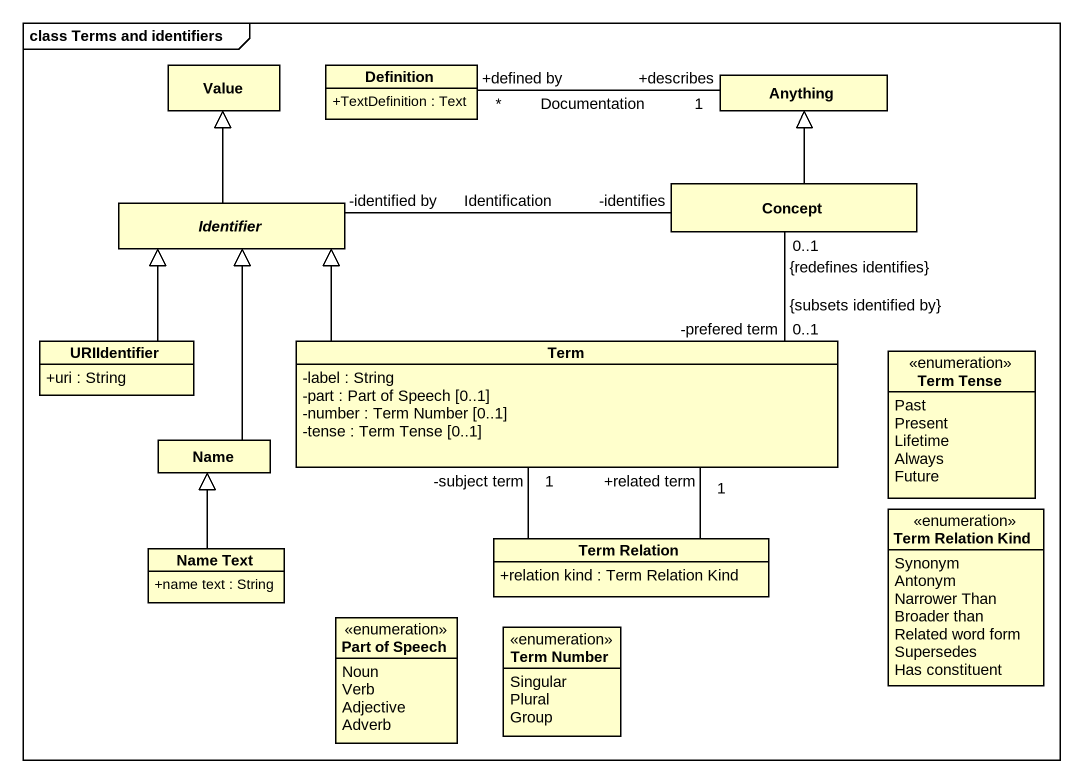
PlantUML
@startuml
mainframe class Terms and identifiers
hide circle
hide empty members
skinparam classAttributeIconSize 0
class Value
class Definition {
  +TextDefinition : Text
}
class Anything
abstract class Identifier
class Concept
class URIIdentifier {
  +uri : String
}
class Term {
  -label : String
  -part : Part of Speech [0..1]
  -number : Term Number [0..1]
  -tense : Term Tense [0..1]
}
enum "Term Tense" as Term_Tense {
  Past
  Present
  Lifetime
  Always
  Future
}
class Name
class "Term Relation" as Term_Relation {
  +relation kind : Term Relation Kind
}
enum "Term Relation Kind" as Term_Relation_Kind {
  Synonym
  Antonym
  Narrower Than
  Broader than
  Related word form
  Supersedes
  Has constituent
}
class "Name Text" as Name_Text {
  +name text : String
}
enum "Part of Speech" as Part_of_Speech {
  Noun
  Verb
  Adjective
  Adverb
}
enum "Term Number" as Term_Number {
  Singular
  Plural
  Group
}
Definition "+defined by\n*" -right- "+describes\n1" Anything : Documentation
Identifier -up-|> Value
Identifier "-identified by" -right- "-identifies" Concept : Identification
Concept -up-|> Anything
Concept "0..1\n{redefines identifies}" -- "-prefered term\n0..1\n{subsets identified by}" Term
URIIdentifier -up-|> Identifier
Term -left-|> Identifier
Name -up-|> Identifier
Term_Relation -up- "+related term\n1" Term
Term_Relation -up- "-subject term\n1" Term
Name_Text -up-|> Name
@enduml
